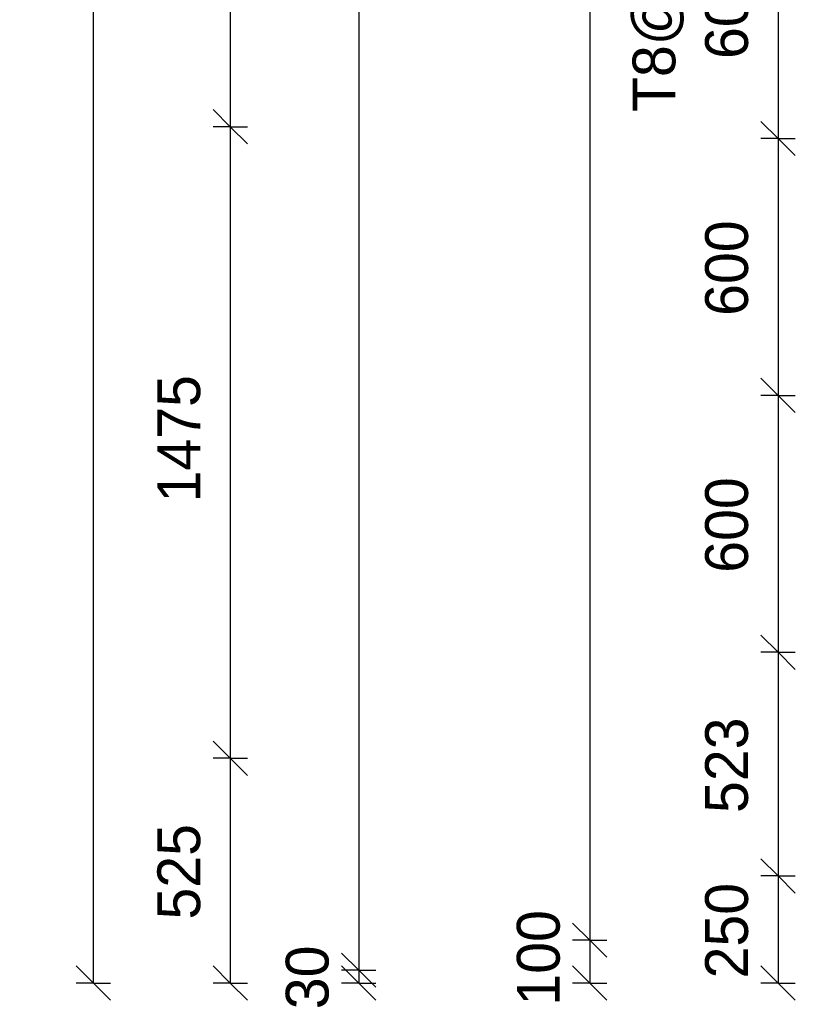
# Model space of a CAD drawing. Header units: millimetres. Extents: x 8200 to 32775, y -2059 to 19057.
# Drawn here: x 8200 to 10012, y -1456 to 855 of the extents above; entities that cross this region are included whole.
import ezdxf

# ---------------------------------------------------------------- set-up
doc = ezdxf.new("R2010")
doc.units = ezdxf.units.MM
doc.layers.add('A-ANNO-DIMS', color=211, linetype='Continuous', lineweight=9)
doc.layers.add('A-ANNO-DIMS-40', color=211, linetype='Continuous', lineweight=9)
doc.styles.add('Nirmala UI Semilight', font='NirmalaS.ttf', dxfattribs={"height": 100})
doc.dimstyles.new('Arrow_Filled_-_2_5_NI_UI', dxfattribs={"dimscale": 304.8, "dimtxt": 104.736395, "dimasz": 0.262467, "dimexe": 0.131234, "dimexo": 0.0625, "dimgap": 0.131234, "dimtad": 1, "dimdec": 4, "dimzin": 0, "dimdsep": 46, "dimtxsty": 'Nirmala UI Semilight', "dimblk1": 'OBLIQUE', "dimblk2": 'OBLIQUE', "dimsah": 1, "dimcen": 0.09, "dimazin": 0, "dimtfac": 1, "dimtdec": 4, "dimtix": 1, "dimtmove": 0, "dimatfit": 3, "dimfxl": 0.131234, "dimfxlon": 1, "dimtvp": 1, "dimtolj": 1, "dimtzin": 0, "dimarcsym": 2})

# ---------------------------------------------------------------- blocks, each defined once
blk = doc.blocks.new('DIMBLOCK18-Elevation Front')
at = {"layer": 'A-ANNO-DIMS-40'}
for p, q in [((8372.1, 3700), (8332.1, 3740)), ((8372.1, 3700), (8332.1, 3700)), ((8372.1, -1395), (8372.1, 3700)), ((8372.1, 3700), (8412.1, 3660)), ((8372.1, 3700), (8412.1, 3700)), ((8372.1, -1395), (8332.1, -1355)), ((8372.1, -1395), (8332.1, -1395)), ((8372.1, -1395), (8412.1, -1435)), ((8372.1, -1395), (8412.1, -1395))]:
    blk.add_line(p, q, dxfattribs=at)
at = {"layer": 'A-ANNO-DIMS-40', "color": 0, "insert": (8201.7, 1000.2), "char_height": 100, "width": 365.625, "attachment_point": 1, "rotation": 90, "line_spacing_factor": 1.142579, "style": 'Nirmala UI Semilight'}
blk.add_mtext('5095', dxfattribs=at)
blk = doc.blocks.new('_Oblique')
at = {"color": 0, "linetype": 'ByBlock', "lineweight": -2}
blk.add_line((-0.5, -0.5), (0.5, 0.5), dxfattribs=at)
blk = doc.blocks.new('DIMBLOCK21-Elevation Front')
at = {"layer": 'A-ANNO-DIMS-40'}
for p, q in [((8692.1, 1660), (8652.1, 1700)), ((8692.1, 1660), (8652.1, 1660)), ((8692.1, 1660), (8692.1, 604.9)), ((8692.1, 1660), (8732.1, 1620)), ((8692.1, 1660), (8732.1, 1660)), ((8692.1, 604.9), (8652.1, 644.9)), ((8692.1, 604.9), (8652.1, 604.9)), ((8692.1, 604.9), (8732.1, 564.9)), ((8692.1, 604.9), (8732.1, 604.9))]:
    blk.add_line(p, q, dxfattribs=at)
at = {"layer": 'A-ANNO-DIMS-40', "color": 0, "insert": (8521.7, 991.5), "char_height": 100, "width": 338.203, "attachment_point": 1, "rotation": 90, "line_spacing_factor": 1.142579, "style": 'Nirmala UI Semilight'}
blk.add_mtext('1055', dxfattribs=at)
blk = doc.blocks.new('DIMBLOCK22-Elevation Front')
at = {"layer": 'A-ANNO-DIMS-40'}
for p, q in [((8692.1, 604.9), (8652.1, 644.9)), ((8692.1, 604.9), (8652.1, 604.9)), ((8692.1, 604.9), (8692.1, -870.1)), ((8692.1, 604.9), (8732.1, 564.9)), ((8692.1, 604.9), (8732.1, 604.9)), ((8692.1, -870.1), (8652.1, -830.1)), ((8692.1, -870.1), (8652.1, -870.1)), ((8692.1, -870.1), (8732.1, -910.1)), ((8692.1, -870.1), (8732.1, -870.1))]:
    blk.add_line(p, q, dxfattribs=at)
at = {"layer": 'A-ANNO-DIMS-40', "color": 0, "insert": (8521.7, -272.6), "char_height": 100, "width": 335.918, "attachment_point": 1, "rotation": 90, "line_spacing_factor": 1.142579, "style": 'Nirmala UI Semilight'}
blk.add_mtext('1475', dxfattribs=at)
blk = doc.blocks.new('DIMBLOCK23-Elevation Front')
at = {"layer": 'A-ANNO-DIMS-40'}
for p, q in [((8692.1, -870.1), (8652.1, -830.1)), ((8692.1, -870.1), (8652.1, -870.1)), ((8692.1, -870.1), (8692.1, -1395)), ((8692.1, -870.1), (8732.1, -910.1)), ((8692.1, -870.1), (8732.1, -870.1)), ((8692.1, -1395), (8652.1, -1355)), ((8692.1, -1395), (8652.1, -1395)), ((8692.1, -1395), (8732.1, -1435)), ((8692.1, -1395), (8732.1, -1395))]:
    blk.add_line(p, q, dxfattribs=at)
at = {"layer": 'A-ANNO-DIMS-40', "color": 0, "insert": (8521.7, -1246.8), "char_height": 100, "width": 274.219, "attachment_point": 1, "rotation": 90, "line_spacing_factor": 1.142579, "style": 'Nirmala UI Semilight'}
blk.add_mtext('525', dxfattribs=at)
blk = doc.blocks.new('DIMBLOCK28-Elevation Front')
at = {"layer": 'A-ANNO-DIMS-40'}
for p, q in [((9532.1, 3600), (9492.1, 3640)), ((9532.1, 3600), (9492.1, 3600)), ((9532.1, 3600), (9532.1, -1295)), ((9532.1, 3600), (9572.1, 3560)), ((9532.1, 3600), (9572.1, 3600)), ((9532.1, -1295), (9492.1, -1255)), ((9532.1, -1295), (9492.1, -1295)), ((9532.1, -1295), (9572.1, -1335)), ((9532.1, -1295), (9572.1, -1295))]:
    blk.add_line(p, q, dxfattribs=at)
at = {"layer": 'A-ANNO-DIMS-40', "color": 0, "char_height": 100, "attachment_point": 1, "rotation": 90, "line_spacing_factor": 1.142579, "style": 'Nirmala UI Semilight'}
for s, insert, width in [('T8@200mm C/C', (9632.1, 639.3), 1231.7), ('4895', (9361.7, 999.2), 367.91)]:
    blk.add_mtext(s, dxfattribs=dict(at, insert=insert, width=width))
blk = doc.blocks.new('DIMBLOCK29-Elevation Front')
at = {"layer": 'A-ANNO-DIMS-40'}
for p, q in [((9532.1, -1295), (9492.1, -1255)), ((9532.1, -1295), (9492.1, -1295)), ((9532.1, -1295), (9532.1, -1395)), ((9532.1, -1295), (9572.1, -1335)), ((9532.1, -1295), (9572.1, -1295)), ((9532.1, -1395), (9492.1, -1355)), ((9532.1, -1395), (9492.1, -1395)), ((9532.1, -1395), (9572.1, -1435)), ((9532.1, -1395), (9572.1, -1395))]:
    blk.add_line(p, q, dxfattribs=at)
at = {"layer": 'A-ANNO-DIMS-40', "color": 0, "insert": (9361.7, -1447.8), "char_height": 100, "width": 246.797, "attachment_point": 1, "rotation": 90, "line_spacing_factor": 1.142579, "style": 'Nirmala UI Semilight'}
blk.add_mtext('100', dxfattribs=at)
blk = doc.blocks.new('DIMBLOCK48-Elevation Front')
at = {"layer": 'A-ANNO-DIMS-40'}
for p, q in [((9972.1, 1177.5), (9932.1, 1217.5)), ((9972.1, 1177.5), (9932.1, 1177.5)), ((9972.1, 1177.5), (9972.1, 577.5)), ((9972.1, 1177.5), (10012.1, 1137.5)), ((9972.1, 1177.5), (10012.1, 1177.5)), ((9972.1, 577.5), (9932.1, 617.5)), ((9972.1, 577.5), (9932.1, 577.5)), ((9972.1, 577.5), (10012.1, 537.5)), ((9972.1, 577.5), (10012.1, 577.5))]:
    blk.add_line(p, q, dxfattribs=at)
at = {"layer": 'A-ANNO-DIMS-40', "color": 0, "insert": (9801.7, 763.2), "char_height": 100, "width": 274.219, "attachment_point": 1, "rotation": 90, "line_spacing_factor": 1.142579, "style": 'Nirmala UI Semilight'}
blk.add_mtext('600', dxfattribs=at)
blk = doc.blocks.new('DIMBLOCK49-Elevation Front')
at = {"layer": 'A-ANNO-DIMS-40'}
for p, q in [((9972.1, 577.5), (9932.1, 617.5)), ((9972.1, 577.5), (9932.1, 577.5)), ((9972.1, 577.5), (9972.1, -22.5)), ((9972.1, 577.5), (10012.1, 537.5)), ((9972.1, 577.5), (10012.1, 577.5)), ((9972.1, -22.5), (9932.1, 17.5)), ((9972.1, -22.5), (9932.1, -22.5)), ((9972.1, -22.5), (10012.1, -62.5)), ((9972.1, -22.5), (10012.1, -22.5))]:
    blk.add_line(p, q, dxfattribs=at)
at = {"layer": 'A-ANNO-DIMS-40', "color": 0, "insert": (9801.7, 163.2), "char_height": 100, "width": 274.219, "attachment_point": 1, "rotation": 90, "line_spacing_factor": 1.142579, "style": 'Nirmala UI Semilight'}
blk.add_mtext('600', dxfattribs=at)
blk = doc.blocks.new('DIMBLOCK50-Elevation Front')
at = {"layer": 'A-ANNO-DIMS-40'}
for p, q in [((9972.1, -22.5), (9932.1, 17.5)), ((9972.1, -22.5), (9932.1, -22.5)), ((9972.1, -22.5), (9972.1, -622.5)), ((9972.1, -22.5), (10012.1, -62.5)), ((9972.1, -22.5), (10012.1, -22.5)), ((9972.1, -622.5), (9932.1, -582.5)), ((9972.1, -622.5), (9932.1, -622.5)), ((9972.1, -622.5), (10012.1, -662.5)), ((9972.1, -622.5), (10012.1, -622.5))]:
    blk.add_line(p, q, dxfattribs=at)
at = {"layer": 'A-ANNO-DIMS-40', "color": 0, "insert": (9801.7, -436.8), "char_height": 100, "width": 274.219, "attachment_point": 1, "rotation": 90, "line_spacing_factor": 1.142579, "style": 'Nirmala UI Semilight'}
blk.add_mtext('600', dxfattribs=at)
blk = doc.blocks.new('DIMBLOCK51-Elevation Front')
at = {"layer": 'A-ANNO-DIMS-40'}
for p, q in [((9972.1, -622.5), (9932.1, -582.5)), ((9972.1, -622.5), (9932.1, -622.5)), ((9972.1, -622.5), (9972.1, -1145)), ((9972.1, -622.5), (10012.1, -662.5)), ((9972.1, -622.5), (10012.1, -622.5)), ((9972.1, -1145), (9932.1, -1105)), ((9972.1, -1145), (9932.1, -1145)), ((9972.1, -1145), (10012.1, -1185)), ((9972.1, -1145), (10012.1, -1145))]:
    blk.add_line(p, q, dxfattribs=at)
at = {"layer": 'A-ANNO-DIMS-40', "color": 0, "insert": (9801.7, -998), "char_height": 100, "width": 274.219, "attachment_point": 1, "rotation": 90, "line_spacing_factor": 1.142579, "style": 'Nirmala UI Semilight'}
blk.add_mtext('523', dxfattribs=at)
blk = doc.blocks.new('DIMBLOCK52-Elevation Front')
at = {"layer": 'A-ANNO-DIMS-40'}
for p, q in [((9972.1, -1145), (9932.1, -1105)), ((9972.1, -1145), (9932.1, -1145)), ((9972.1, -1145), (9972.1, -1395)), ((9972.1, -1145), (10012.1, -1185)), ((9972.1, -1145), (10012.1, -1145)), ((9972.1, -1395), (9932.1, -1355)), ((9972.1, -1395), (9932.1, -1395)), ((9972.1, -1395), (10012.1, -1435)), ((9972.1, -1395), (10012.1, -1395))]:
    blk.add_line(p, q, dxfattribs=at)
at = {"layer": 'A-ANNO-DIMS-40', "color": 0, "insert": (9801.7, -1384.3), "char_height": 100, "width": 274.219, "attachment_point": 1, "rotation": 90, "line_spacing_factor": 1.142579, "style": 'Nirmala UI Semilight'}
blk.add_mtext('250', dxfattribs=at)
blk = doc.blocks.new('DIMBLOCK59-Elevation Front')
at = {"layer": 'A-ANNO-DIMS-40'}
for p, q in [((8992.1, 3700), (8952.1, 3740)), ((8992.1, 3700), (8952.1, 3700)), ((8992.1, 3700), (8992.1, -1365)), ((8992.1, 3700), (9032.1, 3660)), ((8992.1, 3700), (9032.1, 3700)), ((8992.1, -1365), (8952.1, -1325)), ((8992.1, -1365), (8952.1, -1365)), ((8992.1, -1365), (9032.1, -1405)), ((8992.1, -1365), (9032.1, -1365))]:
    blk.add_line(p, q, dxfattribs=at)
at = {"layer": 'A-ANNO-DIMS-40', "color": 0, "insert": (8821.7, 1015.2), "char_height": 100, "width": 365.625, "attachment_point": 1, "rotation": 90, "line_spacing_factor": 1.142579, "style": 'Nirmala UI Semilight'}
blk.add_mtext('5065', dxfattribs=at)
blk = doc.blocks.new('DIMBLOCK60-Elevation Front')
at = {"layer": 'A-ANNO-DIMS-40'}
for p, q in [((8992.1, -1365), (8952.1, -1325)), ((8992.1, -1395), (8952.1, -1355)), ((8992.1, -1365), (8952.1, -1365)), ((8992.1, -1365), (8992.1, -1395)), ((8992.1, -1365), (9032.1, -1405)), ((8992.1, -1365), (9032.1, -1365)), ((8992.1, -1395), (8952.1, -1395)), ((8992.1, -1395), (9032.1, -1435)), ((8992.1, -1395), (9032.1, -1395))]:
    blk.add_line(p, q, dxfattribs=at)
at = {"layer": 'A-ANNO-DIMS-40', "color": 0, "insert": (8821.7, -1456.2), "char_height": 100, "width": 182.813, "attachment_point": 1, "rotation": 90, "line_spacing_factor": 1.142579, "style": 'Nirmala UI Semilight'}
blk.add_mtext('30', dxfattribs=at)

msp = doc.modelspace()

# ---------------------------------------------------------------- dimensions: what is measured, and where the dimension line sits
at = {"layer": 'A-ANNO-DIMS'}
for base, p1, p2, override, picture, middle in [((8372.13732, 3700), (8412.13732, -1395), (8412.13732, 3700), {"dimpost": '<>', "dimfxl": 5095}, 'DIMBLOCK18-Elevation Front', (8280.42882, 1152.5)), ((8992.13732, -1365), (9032.13732, 3700), (9032.13732, -1365), {"dimpost": '<>', "dimfxl": 5065}, 'DIMBLOCK59-Elevation Front', (8900.42882, 1167.5)), ((8692.13732, 604.9), (8732.13732, 1660), (8732.13732, 604.9), {"dimpost": '<>', "dimfxl": 1055.1}, 'DIMBLOCK21-Elevation Front', (8600.18474, 1132.45)), ((9972.13732, 577.5), (10012.13732, 1177.5), (10012.13732, 577.5), {"dimpost": '<>', "dimfxl": 600}, 'DIMBLOCK48-Elevation Front', (9880.42882, 877.5)), ((8692.13732, -870.1), (8732.13732, 604.9), (8732.13732, -870.1), {"dimpost": '<>', "dimfxl": 1475}, 'DIMBLOCK22-Elevation Front', (8600.18474, -132.6)), ((9972.13732, -22.5), (10012.13732, 577.5), (10012.13732, -22.5), {"dimpost": '<>', "dimfxl": 600}, 'DIMBLOCK49-Elevation Front', (9880.42882, 277.5)), ((9972.13732, -622.5), (10012.13732, -22.5), (10012.13732, -622.5), {"dimpost": '<>', "dimfxl": 600}, 'DIMBLOCK50-Elevation Front', (9880.42882, -322.5)), ((9972.13732, -1145), (10012.13732, -622.5), (10012.13732, -1145), {"dimpost": '<>', "dimfxl": 522.5}, 'DIMBLOCK51-Elevation Front', (9880.42882, -883.75)), ((8692.13732, -1395), (8732.13732, -870.1), (8732.13732, -1395), {"dimpost": '<>', "dimfxl": 524.9}, 'DIMBLOCK23-Elevation Front', (8600.46368, -1132.55)), ((9972.13732, -1395), (10012.13732, -1145), (10012.13732, -1395), {"dimpost": '<>', "dimfxl": 250}, 'DIMBLOCK52-Elevation Front', (9880.46368, -1270)), ((9532.13732, -1395), (9572.13732, -1295), (9572.13732, -1395), {"dimpost": '<>', "dimfxl": 100}, 'DIMBLOCK29-Elevation Front', (9440.18474, -1345)), ((8992.13732, -1395), (9032.13732, -1365), (9032.13732, -1395), {"dimpost": '<>', "dimfxl": 30}, 'DIMBLOCK60-Elevation Front', (8900.42882, -1380))]:
    dim = msp.add_linear_dim(base=base, p1=p1, p2=p2, angle=90, dimstyle='Arrow_Filled_-_2_5_NI_UI', override=override, dxfattribs=at)
    dim.commit()
    dim.dimension.update_dxf_attribs({"geometry": picture, "text_midpoint": middle})
dim = msp.add_linear_dim(base=(9532.13732, -1295), p1=(9572.13732, 3600), p2=(9572.13732, -1295), angle=90, text='<>\\XT8@200mm C/C', dimstyle='Arrow_Filled_-_2_5_NI_UI', override={"dimpost": '<>', "dimfxl": 4895}, dxfattribs=at)
dim.commit()
dim.dimension.update_dxf_attribs({"geometry": 'DIMBLOCK28-Elevation Front', "text_midpoint": (9532.13732, 1152.5)})

doc.saveas('drawing.dxf')
